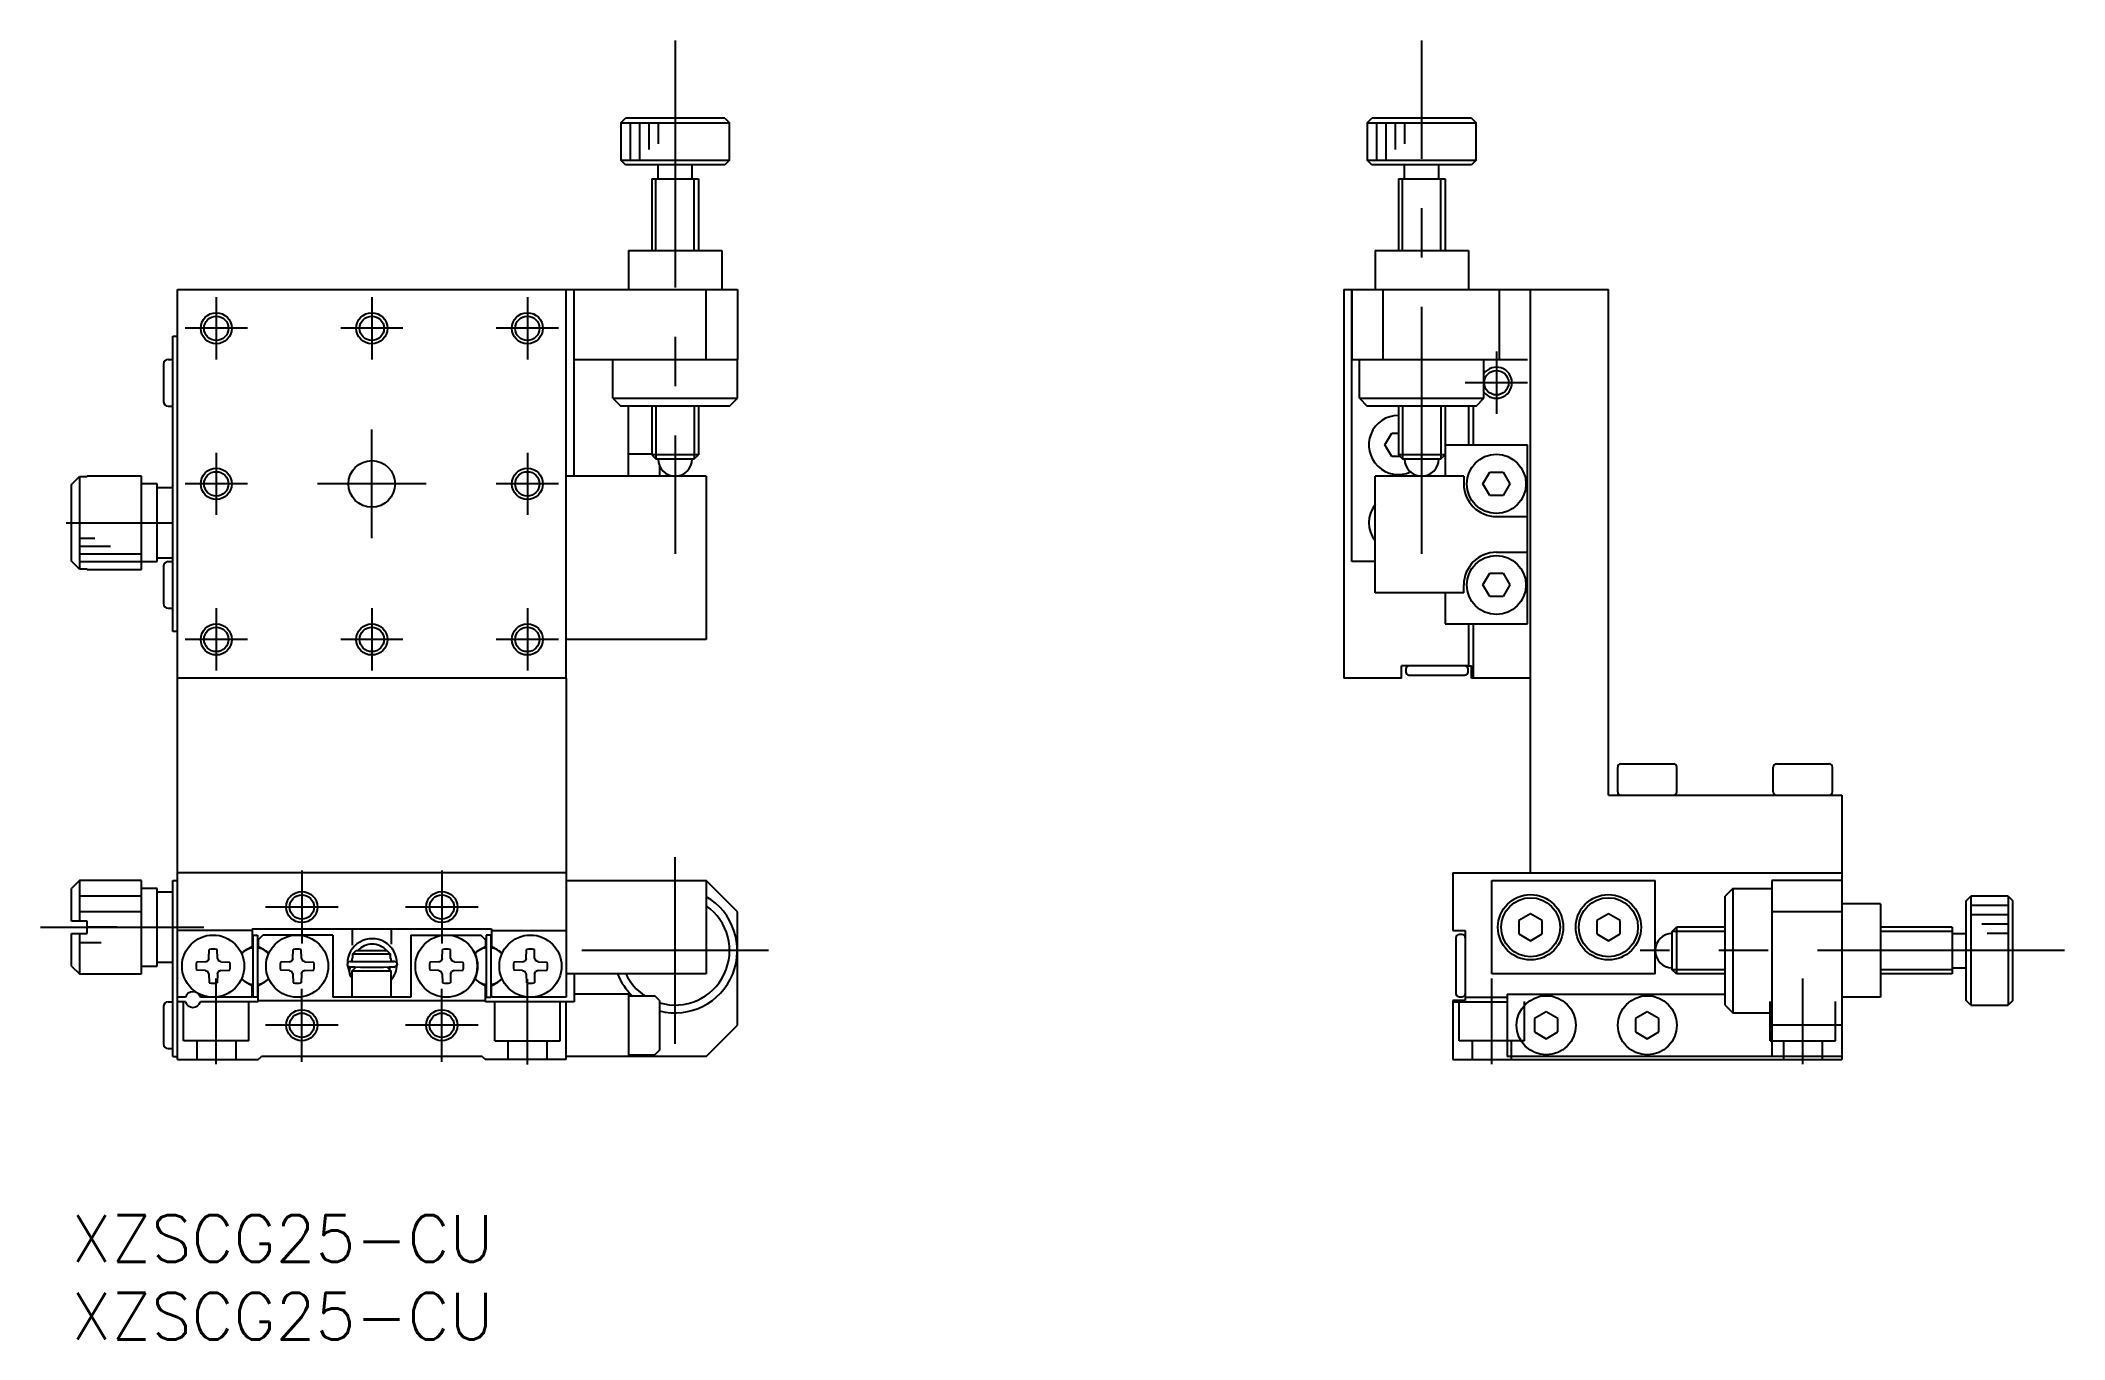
# Model space of a CAD drawing. Extents: x -2 to 128, y -8 to 76.
import ezdxf

# ---------------------------------------------------------------- set-up
doc = ezdxf.new("R2010")
doc.units = 0
doc.header["$LTSCALE"] = 0.5
doc.linetypes.add('CENTER', pattern=[50.8, 31.75, -6.35, 6.35, -6.35])
doc.linetypes.add('DASHED', pattern=[19.05, 12.7, -6.35])
for name, color, linetype in [('MSM_CENTER', 1, 'CENTER'), ('MSM_CONTINUOUS', 7, 'CONTINUOUS'), ('MSM_DASHED', 4, 'DASHED'), ('MSM_NARROW', 5, 'CONTINUOUS'), ('MSM_PART_NUMBER', 7, 'CONTINUOUS')]:
    doc.layers.add(name, color=color, linetype=linetype)
doc.styles.get("Standard").update_dxf_attribs({"font": 'txt.shx', "height": 3, "bigfont": 'bigfont.shx'})

msp = doc.modelspace()

# ---------------------------------------------------------------- linework, layer by layer
at = {"layer": 'MSM_CENTER'}
for p, q in [((38.8, 75.500001), (38.8, 42.500001)), ((86.799997, 42.5), (86.799997, 75.500001)), ((9.299999, 59.000002), (9.299999, 55.000002)), ((19.299999, 59.000002), (19.299999, 55.000002)), ((29.299999, 59.000002), (29.299999, 55.000002)), ((11.299999, 57.000002), (7.299999, 57.000002)), ((21.299999, 57.000002), (17.299999, 57.000002)), ((31.299999, 57.000002), (27.299999, 57.000002)), ((91.599996, 55.500001), (91.599996, 51.500001)), ((93.599996, 53.500001), (89.599996, 53.500001)), ((19.299999, 43.500002), (19.299999, 50.500002)), ((9.299999, 49.000002), (9.299999, 45.000002)), ((29.299999, 49.000002), (29.299999, 45.000002)), ((11.299999, 47.000002), (7.299999, 47.000002)), ((22.799999, 47.000002), (15.799999, 47.000002)), ((31.299999, 47.000002), (27.299999, 47.000002)), ((-0.350002, 44.500003), (6.499998, 44.500003)), ((9.299999, 39.000001), (9.299999, 35.000001)), ((19.299999, 39.000001), (19.299999, 35.000001)), ((29.299999, 39.000001), (29.299999, 35.000001)), ((11.299999, 37.000001), (7.299999, 37.000001)), ((21.299999, 37.000001), (17.299999, 37.000001)), ((31.299999, 37.000001), (27.299999, 37.000001)), ((14.800001, 22.143098), (14.800001, 17.456902)), ((23.800001, 22.143098), (23.800001, 17.456902)), ((38.800006, 10.999997), (38.800006, 23.000003)), ((17.143099, 19.8), (12.456903, 19.8)), ((26.143099, 19.8), (21.456903, 19.8)), ((-2, 18.5), (8.5, 18.5)), ((44.800009, 17), (32.800003, 17)), ((128.122143, 17), (100.845156, 17)), ((9.300001, 9.707683), (9.300001, 15.2)), ((14.800001, 9.856902), (14.800001, 14.543098)), ((23.800001, 9.856902), (23.800001, 14.543098)), ((29.300004, 9.681053), (29.300004, 15.173371)), ((91.299996, 9.707683), (91.299996, 15.2)), ((111.299996, 9.707683), (111.299996, 15.2)), ((17.143099, 12.2), (12.456903, 12.2)), ((26.143099, 12.2), (21.456903, 12.2))]:
    msp.add_line(p, q, dxfattribs=at)
at = {"layer": 'MSM_CONTINUOUS'}
for p, q in [((35.3, 70.200001), (35.6, 70.500001)), ((42, 70.500001), (35.6, 70.500001)), ((42, 70.500001), (42.3, 70.200001)), ((83.298513, 70.2), (83.598513, 70.5)), ((89.998513, 70.5), (83.598513, 70.5)), ((89.998513, 70.5), (90.298513, 70.2)), ((35.3, 70.200001), (42.3, 70.200001)), ((35.3, 70.200001), (35.3, 67.800001)), ((42.3, 67.800001), (42.3, 70.200001)), ((83.298513, 70.2), (90.298513, 70.2)), ((83.298513, 70.2), (83.298513, 67.8)), ((90.298513, 67.8), (90.298513, 70.2)), ((35.3, 67.800001), (42.3, 67.800001)), ((35.6, 67.500001), (35.3, 67.800001)), ((42.3, 67.800001), (42, 67.500001)), ((83.298513, 67.8), (90.298513, 67.8)), ((83.598513, 67.5), (83.298513, 67.8)), ((90.298513, 67.8), (89.998513, 67.5)), ((42, 67.500001), (35.6, 67.500001)), ((37.3, 66.600001), (40.3, 66.600001)), ((37.3, 66.600001), (37.3, 62.000001)), ((37.7, 66.600001), (37.7, 67.500001)), ((39.9, 66.600001), (39.9, 67.500001)), ((40.3, 66.600001), (40.3, 62.000001)), ((89.998513, 67.5), (83.598513, 67.5)), ((85.298513, 66.6), (88.298513, 66.6)), ((85.298513, 66.6), (85.298513, 62)), ((85.698513, 66.6), (85.698513, 67.5)), ((87.90148, 66.6), (87.90148, 67.5)), ((88.298513, 66.6), (88.298513, 62)), ((35.8, 62.000001), (35.8, 59.500001)), ((35.8, 62.000001), (41.8, 62.000001)), ((41.8, 62.000001), (41.8, 59.500001)), ((83.798513, 62), (89.798513, 62)), ((83.798513, 62), (83.798513, 59.5)), ((89.798513, 62), (89.798513, 59.5)), ((6.799998, 34.500001), (6.799998, 59.500001)), ((6.799998, 59.500001), (42.800006, 59.500001)), ((6.800001, 10), (6.800001, 59.500001)), ((31.8, 34.500001), (31.8, 59.500001)), ((32.3, 47.500001), (32.3, 59.500001)), ((40.800006, 55.000001), (40.800006, 59.500001)), ((42.800006, 59.500001), (42.800006, 55.000001)), ((81.799996, 59.500001), (81.799996, 34.500001)), ((81.799996, 59.500001), (98.799996, 59.500001)), ((82.298513, 59.5), (82.298513, 55)), ((82.299997, 42.000001), (82.299997, 59.500001)), ((84.298513, 59.5), (84.298513, 55)), ((91.799997, 55.000001), (91.799997, 59.500001)), ((93.799996, 22), (93.799996, 59.500001)), ((98.799996, 26.999999), (98.799996, 59.500001)), ((6.499998, 37.500001), (6.499998, 56.500001)), ((6.499998, 56.500001), (6.799998, 56.500001)), ((5.899998, 54.700001), (5.899998, 52.300001)), ((6.199998, 55.000001), (6.499998, 55.000001)), ((32.3, 55.000001), (42.800005, 55.000001)), ((34.800001, 52.500001), (34.800001, 55.000001)), ((42.8, 52.500001), (42.8, 55.000001)), ((82.298513, 55), (93.598513, 55)), ((82.798514, 52.5), (82.798514, 55)), ((90.798513, 52.5), (90.798513, 55)), ((34.800001, 52.500001), (35.300001, 52.000001)), ((34.800001, 52.500001), (42.8, 52.500001)), ((42.3, 52.000001), (42.8, 52.500001)), ((82.798514, 52.5), (90.798513, 52.5)), ((82.798514, 52.5), (83.298514, 52)), ((90.298513, 52), (90.798513, 52.5)), ((6.199998, 52.000001), (6.499998, 52.000001)), ((42.3, 52.000001), (35.300001, 52.000001)), ((35.8, 47.500001), (35.8, 52.000001)), ((37.3, 52.000001), (37.3, 48.8705)), ((40.3, 52.000001), (40.3, 48.8705)), ((90.298513, 52), (83.298514, 52)), ((85.298513, 52), (85.298513, 48.870499)), ((88.298513, 52), (88.298513, 48.870499)), ((89.799994, 52.000001), (89.799994, 49.500001)), ((90.099996, 52.000001), (90.099996, 49.500001)), ((84.43397, 49.500001), (84.866984, 50.250001)), ((84.866984, 48.750001), (84.43397, 49.500001)), ((84.866984, 50.250001), (85.298513, 50.250001)), ((88.299996, 49.500001), (88.299996, 47.5)), ((88.299996, 49.500001), (93.599996, 49.500001)), ((93.599996, 38.000001), (93.599996, 49.500001)), ((37.3, 48.900002), (35.8, 48.900002)), ((40.3, 48.8705), (37.3, 48.8705)), ((37.3, 48.8705), (37.5705, 48.6)), ((37.5705, 48.6), (40.0295, 48.6)), ((40.0295, 48.6), (40.3, 48.8705)), ((85.419011, 48.750001), (84.866984, 48.750001)), ((88.298513, 48.870499), (85.298513, 48.870499)), ((85.298513, 48.870499), (85.569013, 48.599999)), ((85.569013, 48.599999), (88.028013, 48.599999)), ((88.028013, 48.599999), (88.298513, 48.870499)), ((-0.000002, 46.967796), (0.499998, 47.473217)), ((-0.000002, 42.032211), (-0.000002, 46.967796)), ((0.499998, 47.473217), (0.499998, 41.52679)), ((0.499998, 47.473217), (0.999998, 47.473217)), ((0.999998, 47.473217), (0.999998, 47.500003)), ((4.499998, 47.500003), (0.999998, 47.500003)), ((4.499998, 41.500003), (4.499998, 47.500003)), ((5.499998, 47.000003), (4.499998, 47.000003)), ((5.499998, 42.000003), (5.499998, 47.000003)), ((40.8, 47.500001), (31.8, 47.500001)), ((37.8, 48.141743), (37.8, 47.500001)), ((40.8, 47.500001), (40.8, 37.000001)), ((89.499996, 47.5), (83.799996, 47.5)), ((83.799996, 40.000002), (83.799996, 47.5)), ((89.499996, 47.5), (89.499996, 47.000001)), ((90.73397, 47.000001), (91.166984, 47.750001)), ((91.166984, 46.250001), (90.73397, 47.000001)), ((91.166984, 47.750001), (92.033009, 47.750001)), ((92.033009, 47.750001), (92.466022, 47.000001)), ((92.466022, 47.000001), (92.033009, 46.250001)), ((6.499998, 46.750003), (5.499998, 46.750003)), ((92.033009, 46.250001), (91.166984, 46.250001)), ((91.599996, 44.900001), (93.599996, 44.900001)), ((0.499998, 41.52679), (-0.000002, 42.032211)), ((4.499998, 42.000003), (5.499998, 42.000003)), ((5.499998, 42.250003), (6.499998, 42.250003)), ((5.899998, 41.700001), (5.899998, 39.300001)), ((6.199998, 42.000001), (6.499998, 42.000001)), ((83.799996, 42.000001), (82.299997, 42.000001)), ((91.599996, 42.600001), (93.599996, 42.600001)), ((0.999998, 41.52679), (0.499998, 41.52679)), ((0.999998, 41.500003), (0.999998, 41.52679)), ((0.999998, 41.500003), (4.499998, 41.500003)), ((89.499996, 40.000002), (89.499996, 40.500001)), ((90.73397, 40.500001), (91.166984, 41.250001)), ((91.166984, 39.750001), (90.73397, 40.500001)), ((91.166984, 41.250001), (92.033009, 41.250001)), ((92.033009, 41.250001), (92.466022, 40.500001)), ((92.466022, 40.500001), (92.033009, 39.750001)), ((89.499996, 40.000002), (83.799996, 40.000002)), ((88.299996, 40.000002), (88.299996, 38.000001)), ((92.033009, 39.750001), (91.166984, 39.750001)), ((6.199998, 39.000001), (6.499998, 39.000001)), ((88.299996, 38.000001), (93.599996, 38.000001)), ((89.799994, 38.000001), (89.799994, 35.300001)), ((90.099996, 38.000001), (90.099996, 34.500001)), ((6.799998, 37.500001), (6.499998, 37.500001)), ((40.8, 37.000001), (31.8, 37.000001)), ((89.799994, 35.300001), (85.499996, 35.300001)), ((85.499996, 34.500001), (85.499996, 35.300001)), ((89.799994, 35.300003), (89.999996, 35.300003)), ((89.999996, 34.500001), (89.999996, 35.300003)), ((31.8, 34.500001), (6.799998, 34.500001)), ((31.8, 34.500001), (31.800001, 14.000002)), ((85.499996, 34.500001), (81.799996, 34.500001)), ((85.773367, 35.100001), (85.773367, 34.900001)), ((85.973367, 34.700001), (89.573367, 34.700001)), ((89.773367, 34.900001), (89.773367, 35.100001)), ((93.799996, 34.500001), (89.999996, 34.500001)), ((99.399996, 27.199999), (99.399996, 28.799999)), ((99.599996, 28.999999), (102.999996, 28.999999)), ((103.199996, 27.199999), (103.199996, 28.799999)), ((109.399996, 27.199999), (109.399996, 28.799999)), ((109.599996, 28.999999), (112.999996, 28.999999)), ((113.199996, 27.199999), (113.199996, 28.799999)), ((98.799996, 26.999999), (113.799996, 26.999999)), ((113.799996, 26.999999), (113.799996, 10)), ((0.5, 21.5), (0, 21)), ((0, 18.9), (0, 21)), ((4.5, 21.5), (0.5, 21.5)), ((0.5, 21.5), (0.5, 18.9)), ((4.5, 15.5), (4.5, 21.5)), ((5.5, 21), (4.5, 21)), ((5.5, 16), (5.5, 21)), ((6.5, 21.5), (6.800001, 21.5)), ((6.5, 10.2), (6.5, 21.5)), ((31.800001, 22), (6.800001, 22)), ((31.800001, 21.5), (40.800007, 21.5)), ((40.800002, 21.5), (40.800002, 15.5)), ((42.800007, 19.5), (40.800007, 21.5)), ((88.799996, 22), (113.799996, 22)), ((88.799996, 22), (88.799996, 18.3)), ((91.299996, 15.5), (91.299996, 21.5)), ((91.299996, 21.5), (101.799996, 21.5)), ((101.799996, 15.5), (101.799996, 21.5)), ((106.799996, 20.999999), (106.299996, 20.499999)), ((106.799996, 20.999999), (109.299996, 20.999999)), ((106.799996, 20.999999), (106.799996, 13)), ((113.799996, 21.5), (109.299996, 21.5)), ((109.299996, 21.5), (109.299996, 10.2)), ((6.5, 20.75), (5.5, 20.75)), ((106.299996, 13.5), (106.299996, 20.499999)), ((116.299996, 20), (113.799996, 20)), ((116.299996, 20), (116.299996, 14)), ((121.799996, 20.2), (122.099996, 20.5)), ((121.799996, 13.8), (121.799996, 20.2)), ((124.499996, 20.5), (122.099996, 20.5)), ((122.099996, 20.5), (122.099996, 13.5)), ((124.499996, 20.5), (124.799996, 20.2)), ((124.499996, 20.5), (124.499996, 13.5)), ((124.799996, 13.8), (124.799996, 20.2)), ((1, 18.9), (0, 18.9)), ((1, 18.1), (1, 18.9)), ((11.600002, 18.3), (6.800004, 18.3)), ((11.600002, 18.4), (11.600002, 17.263917)), ((11.600002, 18.4), (27.000004, 18.4)), ((18.050001, 17.345767), (18.050001, 18.4)), ((20.550001, 18.4), (20.550001, 17.414787)), ((27.000004, 18.4), (27.000004, 17.263917)), ((27.000004, 18.3), (31.800001, 18.3)), ((42.800007, 12.2), (42.800007, 19.5)), ((88.799996, 18.3), (89.599998, 18.3)), ((89.599998, 18.3), (89.599998, 13.8)), ((93.799996, 19.366026), (93.049996, 18.933012)), ((93.049996, 18.933012), (93.049996, 18.066987)), ((94.549996, 18.933012), (93.799996, 19.366026)), ((94.549996, 18.066987), (94.549996, 18.933012)), ((98.799996, 19.366026), (98.049996, 18.933012)), ((98.049996, 18.933012), (98.049996, 18.066987)), ((99.549996, 18.933012), (98.799996, 19.366026)), ((99.549996, 18.066987), (99.549996, 18.933012)), ((102.899995, 18.2295), (103.170495, 18.5)), ((102.899995, 15.7705), (102.899995, 18.2295)), ((103.170495, 18.5), (103.170495, 15.5)), ((106.299996, 18.5), (103.170495, 18.5)), ((113.799996, 19.5), (109.299996, 19.5)), ((120.899996, 18.5), (116.299996, 18.5)), ((120.899996, 18.5), (120.899996, 15.5)), ((0, 16), (0, 18.1)), ((0, 18.1), (1, 18.1)), ((0.5, 18.1), (0.5, 15.5)), ((8.830094, 16.501259), (8.840001, 17.068831)), ((9.369908, 16.501259), (9.360001, 17.068831)), ((11.20269, 17.03453), (11.599999, 17.263917)), ((11.650001, 18), (11.950001, 18)), ((11.650001, 18), (11.650001, 14)), ((11.950001, 18), (11.950001, 14)), ((12.397307, 17.03453), (11.999998, 17.263917)), ((12.000001, 17.7), (12.300001, 18)), ((12.000001, 17.7), (12.000001, 17.263917)), ((16.800001, 18), (12.300001, 18)), ((14.230094, 16.501259), (14.240001, 17.068831)), ((14.769908, 16.501259), (14.760001, 17.068831)), ((16.800001, 18), (16.800001, 14.000002)), ((18.080001, 16.8), (18.290051, 17)), ((18.290051, 17), (20.26995, 17)), ((20.26995, 17), (20.480001, 16.8)), ((21.800001, 18), (26.300005, 18)), ((21.800001, 18), (21.800001, 14.000002)), ((23.830094, 16.501259), (23.840001, 17.068831)), ((24.369908, 16.501259), (24.360001, 17.068831)), ((26.202696, 17.03453), (26.600005, 17.263917)), ((26.600005, 17.7), (26.300005, 18)), ((26.600005, 17.7), (26.600005, 17.263917)), ((26.950004, 18), (26.650004, 18)), ((26.650004, 18), (26.650004, 14)), ((26.950004, 18), (26.950004, 14)), ((27.397313, 17.03453), (27.000004, 17.263917)), ((29.230097, 16.501259), (29.240004, 17.068831)), ((29.769911, 16.501259), (29.760004, 17.068831)), ((88.999996, 17.82663), (88.999996, 14.22663)), ((89.399996, 18.02663), (89.199996, 18.02663)), ((89.599996, 17.82663), (89.599996, 14.22663)), ((93.049996, 18.066987), (93.799996, 17.633974)), ((93.799996, 17.633974), (94.549996, 18.066987)), ((98.049996, 18.066987), (98.799996, 17.633974)), ((98.799996, 17.633974), (99.549996, 18.066987)), ((120.899996, 18.1), (121.799996, 18.1)), ((0, 16), (0.5, 15.5)), ((4.5, 16), (5.5, 16)), ((5.5, 16.25), (6.5, 16.25)), ((8.598743, 16.269907), (8.03117, 16.26)), ((8.598743, 15.730093), (8.03117, 15.74)), ((8.598743, 16.269907), (8.758822, 16.341179)), ((8.598743, 15.730093), (8.758822, 15.658821)), ((8.830094, 16.501259), (8.758822, 16.341179)), ((8.830094, 15.498742), (8.758822, 15.658821)), ((9.369908, 16.501259), (9.44118, 16.341179)), ((9.369908, 15.498742), (9.44118, 15.658821)), ((9.60126, 16.269907), (9.44118, 16.341179)), ((9.60126, 15.730093), (9.44118, 15.658821)), ((9.60126, 16.269907), (10.168833, 16.26)), ((9.60126, 15.730093), (10.168833, 15.74)), ((13.998743, 16.269907), (13.43117, 16.26)), ((13.998743, 15.730093), (13.43117, 15.74)), ((13.998743, 16.269907), (14.158822, 16.341179)), ((13.998743, 15.730093), (14.158822, 15.658821)), ((14.230094, 16.501259), (14.158822, 16.341179)), ((14.230094, 15.498742), (14.158822, 15.658821)), ((14.769908, 16.501259), (14.84118, 16.341179)), ((14.769908, 15.498742), (14.84118, 15.658821)), ((15.00126, 16.269907), (14.84118, 16.341179)), ((15.00126, 15.730093), (14.84118, 15.658821)), ((15.00126, 16.269907), (15.568833, 16.26)), ((15.00126, 15.730093), (15.568833, 15.74)), ((17.729671, 16.120246), (17.753004, 16.219422)), ((17.76644, 16.02344), (17.729671, 16.120246)), ((17.920043, 15.415156), (17.731266, 16.104811)), ((17.753004, 16.219422), (17.826556, 16.288589)), ((17.849449, 15.964561), (17.76644, 16.02344)), ((17.826556, 16.288589), (17.949753, 16.312965)), ((17.874174, 15.64563), (17.874334, 15.679005)), ((17.875679, 15.612288), (17.874174, 15.64563)), ((17.874334, 15.679005), (17.876159, 15.712331)), ((17.876159, 15.712331), (17.879645, 15.745527)), ((17.879645, 15.745527), (17.884782, 15.77851)), ((17.884782, 15.77851), (17.891559, 15.811201)), ((17.891559, 15.811201), (17.899958, 15.843517)), ((17.899958, 15.843517), (17.90996, 15.875381)), ((17.90996, 15.875381), (17.921539, 15.906714)), ((17.921539, 15.906714), (17.934669, 15.937438)), ((17.934669, 15.937438), (17.940802, 15.950482)), ((17.93949, 16.301619), (20.719145, 16.301619)), ((17.949753, 16.312965), (18.029766, 16.316712)), ((18.030001, 16.5), (18.080001, 16.5)), ((18.030001, 16.3), (18.030001, 16.5)), ((18.03384, 16.296161), (18.030001, 16.3)), ((18.030001, 16.3), (20.530001, 16.3)), ((18.030001, 15.7), (18.269729, 15.939728)), ((18.030001, 15.7), (20.530001, 15.7)), ((18.030001, 14), (18.030001, 15.7)), ((18.080001, 16.8), (20.480001, 16.8)), ((18.080001, 16.5), (18.080001, 16.8)), ((20.291971, 15.93803), (20.530001, 15.7)), ((20.419156, 15.810853), (20.433079, 15.940621)), ((20.434703, 15.795419), (20.500415, 15.942057)), ((20.480001, 16.8), (20.480001, 16.5)), ((20.486716, 16.636715), (20.480001, 16.63)), ((20.480001, 16.5721), (20.49278, 16.579726)), ((20.480001, 16.5), (20.530001, 16.5)), ((20.533963, 16.498366), (20.480235, 16.652354)), ((20.480272, 16.622671), (20.492556, 16.622376)), ((20.49278, 16.579726), (20.506139, 16.585892)), ((20.530001, 16.3), (20.522872, 16.292871)), ((20.530001, 16.5), (20.530001, 16.3)), ((20.530001, 15.7), (20.530001, 14)), ((20.53013, 16.436293), (20.553822, 16.416558)), ((20.530164, 16.319835), (20.640433, 16.316265)), ((20.570141, 16.3187), (20.533963, 16.498366)), ((20.640433, 16.316265), (20.744112, 16.310396)), ((20.744112, 16.310396), (20.843268, 16.282454)), ((20.876668, 16.006037), (20.785078, 15.957992)), ((20.843268, 16.282454), (20.913505, 16.204173)), ((20.926372, 16.099367), (20.876668, 16.006037)), ((20.913505, 16.204173), (20.926372, 16.099367)), ((23.598743, 16.269907), (23.03117, 16.26)), ((23.598743, 15.730093), (23.03117, 15.74)), ((23.598743, 16.269907), (23.758822, 16.341179)), ((23.598743, 15.730093), (23.758822, 15.658821)), ((23.830094, 16.501259), (23.758822, 16.341179)), ((23.830094, 15.498742), (23.758822, 15.658821)), ((24.369908, 16.501259), (24.44118, 16.341179)), ((24.369908, 15.498742), (24.44118, 15.658821)), ((24.60126, 16.269907), (24.44118, 16.341179)), ((24.60126, 15.730093), (24.44118, 15.658821)), ((24.60126, 16.269907), (25.168833, 16.26)), ((24.60126, 15.730093), (25.168833, 15.74)), ((28.998746, 16.269907), (28.431173, 16.26)), ((28.998746, 15.730093), (28.431173, 15.74)), ((28.998746, 16.269907), (29.158825, 16.341179)), ((28.998746, 15.730093), (29.158825, 15.658821)), ((29.230097, 16.501259), (29.158825, 16.341179)), ((29.230097, 15.498742), (29.158825, 15.658821)), ((29.769911, 16.501259), (29.841183, 16.341179)), ((29.769911, 15.498742), (29.841183, 15.658821)), ((30.001263, 16.269907), (29.841183, 16.341179)), ((30.001263, 15.730093), (29.841183, 15.658821)), ((30.001263, 16.269907), (30.568836, 16.26)), ((30.001263, 15.730093), (30.568836, 15.74)), ((103.170495, 15.5), (102.899995, 15.7705)), ((120.899996, 15.9), (121.799996, 15.9)), ((0.5, 15.5), (4.5, 15.5)), ((8.830094, 15.498742), (8.840001, 14.931169)), ((9.369908, 15.498742), (9.360001, 14.931169)), ((11.599999, 14.736084), (11.202691, 14.965472)), ((11.600002, 14.000002), (11.600002, 14.736084)), ((12.397305, 14.965472), (11.999998, 14.736084)), ((12.000001, 13.7), (12.000001, 14.733656)), ((14.230094, 15.498742), (14.240001, 14.931169)), ((14.769908, 15.498742), (14.760001, 14.931169)), ((17.878846, 15.579062), (17.875679, 15.612288)), ((17.883666, 15.546031), (17.878846, 15.579062)), ((17.89013, 15.513279), (17.883666, 15.546031)), ((17.89822, 15.480885), (17.89013, 15.513279)), ((17.907918, 15.448929), (17.89822, 15.480885)), ((17.9192, 15.41749), (17.907918, 15.448929)), ((17.932039, 15.386646), (17.9192, 15.41749)), ((17.946403, 15.356472), (17.932039, 15.386646)), ((17.962256, 15.327044), (17.946403, 15.356472)), ((17.978613, 15.299923), (17.962256, 15.327044)), ((17.978446, 15.300269), (17.979413, 15.29924)), ((17.979413, 15.29924), (17.981365, 15.298846)), ((17.981365, 15.298846), (17.984289, 15.299089)), ((17.983831, 15.293169), (17.98471, 15.291673)), ((17.984289, 15.299089), (17.988165, 15.299967)), ((17.98471, 15.291673), (18.029977, 15.30753)), ((18.029982, 15.238773), (17.988143, 15.299954)), ((17.988165, 15.299967), (17.991713, 15.301049)), ((17.991713, 15.301049), (17.995777, 15.302487)), ((17.995777, 15.302487), (18.000342, 15.304276)), ((18.000342, 15.304276), (18.00539, 15.306408)), ((18.00539, 15.306408), (18.010902, 15.308875)), ((18.010902, 15.308875), (18.016857, 15.311668)), ((18.016857, 15.311668), (18.023231, 15.314776)), ((18.023231, 15.314776), (18.030001, 15.318188)), ((23.830094, 15.498742), (23.840001, 14.931169)), ((24.369908, 15.498742), (24.360001, 14.931169)), ((26.202697, 14.965472), (26.600005, 14.736084)), ((26.600005, 13.7), (26.600005, 14.733656)), ((27.000004, 14.736084), (27.397311, 14.965472)), ((27.000004, 14.000002), (27.000004, 14.736084)), ((29.230097, 15.498742), (29.240004, 14.931169)), ((29.769911, 15.498742), (29.760004, 14.931169)), ((40.800002, 15.5), (31.800001, 15.5)), ((32.300001, 15.5), (32.300001, 13.7)), ((101.799996, 15.5), (91.299996, 15.5)), ((106.299996, 15.5), (103.170495, 15.5)), ((120.899996, 15.5), (116.299996, 15.5)), ((5.9, 13.4), (5.9, 11)), ((6.2, 13.7), (6.5, 13.7)), ((7.323032, 14.000002), (6.800001, 14.000002)), ((7.323032, 13.7), (6.800001, 13.7)), ((11.600002, 14.000002), (8.27697, 14.000002)), ((12.000001, 13.7), (8.276971, 13.7)), ((11.950001, 14), (11.650001, 14)), ((12.000001, 13.8), (26.600005, 13.8)), ((21.800001, 14), (16.800001, 14)), ((32.300001, 13.7), (26.600005, 13.7)), ((26.650004, 14), (26.950004, 14)), ((31.800001, 14.000002), (27.000004, 14.000002)), ((31.800001, 10), (31.800001, 13.7)), ((35.800001, 14.2), (32.300001, 14.2)), ((35.800001, 14.2), (35.800001, 10.2)), ((35.800001, 14.100001), (37.5, 14.100001)), ((37.800001, 13.8), (37.5, 14.100001)), ((37.800001, 13.8), (37.800001, 10.600001)), ((89.599998, 13.8), (88.799996, 13.8)), ((88.799996, 13.8), (88.799996, 10)), ((88.799996, 13.7), (92.299996, 13.7)), ((89.199996, 14.02663), (89.399996, 14.02663)), ((89.599998, 14.000002), (92.299996, 14.000002)), ((92.299996, 14.2), (92.299996, 10.2)), ((92.299996, 14.2), (106.299996, 14.2)), ((94.799996, 13.066026), (94.049996, 12.633012)), ((95.549996, 12.633012), (94.799996, 13.066026)), ((101.299996, 13.066026), (100.549996, 12.633012)), ((102.049996, 12.633012), (101.299996, 13.066026)), ((106.299996, 13.5), (106.799996, 13)), ((116.299996, 14), (113.799996, 14)), ((122.099996, 13.5), (121.799996, 13.8)), ((122.099996, 13.5), (124.499996, 13.5)), ((124.799996, 13.8), (124.499996, 13.5)), ((40.800007, 10.2), (42.800007, 12.2)), ((94.049996, 12.633012), (94.049996, 11.766987)), ((94.049996, 11.766987), (94.799996, 11.333974)), ((94.799996, 11.333974), (95.549996, 11.766987)), ((95.549996, 11.766987), (95.549996, 12.633012)), ((100.549996, 12.633012), (100.549996, 11.766987)), ((100.549996, 11.766987), (101.299996, 11.333974)), ((101.299996, 11.333974), (102.049996, 11.766987)), ((102.049996, 11.766987), (102.049996, 12.633012)), ((106.799996, 13), (109.299996, 13)), ((113.799996, 12.2), (109.299996, 12.2)), ((6.2, 10.7), (6.5, 10.7)), ((37.800001, 10.600001), (37.5, 10.3)), ((6.5, 10.2), (6.800001, 10.2)), ((6.800001, 10), (12.000001, 10)), ((12.000001, 10), (12.200001, 10.2)), ((26.400004, 10.2), (12.200001, 10.2)), ((26.400004, 10.2), (26.600004, 10)), ((31.800001, 10), (26.600004, 10)), ((40.800007, 10.2), (31.800001, 10.2)), ((35.800001, 10.3), (37.5, 10.3)), ((88.799996, 10), (113.799996, 10)), ((113.799996, 10.2), (92.299996, 10.2))]:
    msp.add_line(p, q, dxfattribs=at)
for centre, radius in [((9.299999, 57.000002), 0.7835), ((19.299999, 57.000002), 0.7835), ((29.299999, 57.000002), 0.7835), ((91.599996, 53.500001), 0.7835), ((19.299999, 47.000002), 1.5), ((91.599996, 47.000001), 1.9), ((9.299999, 47.000002), 0.7835), ((29.299999, 47.000002), 0.7835), ((91.599996, 40.500001), 1.9), ((9.299999, 37.000001), 0.7835), ((19.299999, 37.000001), 0.7835), ((29.299999, 37.000001), 0.7835), ((14.800001, 19.8), 0.7835), ((23.800001, 19.8), 0.7835), ((93.799996, 18.5), 2.1), ((93.799996, 18.5), 1.9), ((98.799996, 18.5), 2.1), ((98.799996, 18.5), 1.9), ((9.100001, 16), 2), ((14.500001, 16), 2), ((24.100001, 16), 2), ((29.500004, 16), 2), ((94.799996, 12.2), 1.9), ((101.299996, 12.2), 1.9), ((14.800001, 12.2), 0.7835), ((23.800001, 12.2), 0.7835)]:
    msp.add_circle(centre, radius, dxfattribs=at)
for centre, radius, start, end in [((6.199998, 54.700001), 0.3, 90, 180), ((6.199998, 52.300001), 0.3, 180, 270), ((85.299996, 49.500001), 1.9, 89.99994, 294.22793023), ((38.8, 48.6), 1.1, 180, 0), ((86.798513, 48.599999), 1.1, 180, 0), ((91.599996, 47.000001), 2.1, 180, 270), ((85.299996, 44.500001), 1.9, 142.136354, 217.863646), ((6.199998, 41.700001), 0.3, 90, 180), ((91.599996, 40.500001), 2.1, 90, 180), ((6.199998, 39.300001), 0.3, 180, 270), ((85.973367, 35.100001), 0.2, 90, 180), ((89.573367, 35.100001), 0.2, 0, 90), ((85.973367, 34.900001), 0.2, 180, 270), ((89.573367, 34.900001), 0.2, 270, 0), ((99.599996, 28.799999), 0.2, 90, 180), ((102.999996, 28.799999), 0.2, 0, 90), ((109.599996, 28.799999), 0.2, 90, 180), ((112.999996, 28.799999), 0.2, 0, 90), ((99.599996, 27.199999), 0.2, 180, 270), ((102.999996, 27.199999), 0.2, 270, 0), ((109.599996, 27.199999), 0.2, 180, 270), ((112.999996, 27.199999), 0.2, 270, 0), ((38.800006, 17), 4.000003, 255.522425, 60.000091), ((38.800006, 17), 3.500003, 253.39838, 55.150209), ((9.100001, 16), 1.1, 76.327982, 103.672018), ((11.891498, 15.908501), 1.32, 121.454716, 136.868603), ((11.799998, 16), 1.1906, 97.237751, 137.071654), ((11.799998, 16), 1.1906, 42.928346, 82.762249), ((11.708499, 15.908501), 1.32, 43.132805, 58.545284), ((14.500001, 16), 1.1, 76.327982, 103.672018), ((19.329359, 16.166235), 1.599335, 359.370808, 180.563764), ((19.327756, 16.166261), 1.250326, 41.831534, 138.166013), ((24.100001, 16), 1.1, 76.327982, 103.672018), ((24.100004, 16), 2, 328.211506, 31.788494), ((26.891504, 15.908501), 1.32, 121.454716, 136.867195), ((26.800004, 16), 1.1906, 97.237751, 137.071654), ((26.800004, 16), 1.1906, 42.928346, 82.762249), ((26.708505, 15.908501), 1.32, 43.131397, 58.545284), ((29.500004, 16), 1.1, 76.327982, 103.672018), ((89.199996, 17.82663), 0.2, 89.999996, 179.999996), ((89.399996, 17.82663), 0.2, 0, 90), ((102.899995, 17), 1.1, 90, 270), ((9.100001, 16), 1.1, 166.327982, 193.672018), ((9.100001, 16), 1.1, 346.327982, 13.672018), ((14.500001, 16), 1.1, 166.327982, 193.672018), ((14.500001, 16), 1.1, 346.327982, 13.672018), ((19.398449, 52.242542), 36.311036, 267.55506493, 272.18851619), ((19.337047, 16.160346), 1.591473, 318.577499, 358.02466), ((24.100001, 16), 1.1, 166.327982, 193.672018), ((24.100001, 16), 1.1, 346.327982, 13.672018), ((29.500004, 16), 1.1, 166.327982, 193.672018), ((29.500004, 16), 1.1, 346.327982, 13.672018), ((7.800001, 13.85), 0.5, 17.457839, 162.542161), ((9.100001, 16), 1.1, 256.327982, 283.672018), ((11.891499, 16.091501), 1.32, 223.132767, 238.545284), ((11.799998, 16), 1.1906, 222.928346, 262.762249), ((11.799998, 16), 1.1906, 277.237751, 317.071654), ((11.708498, 16.091501), 1.32, 301.454716, 316.867233), ((14.500001, 16), 1.1, 256.327982, 283.672018), ((24.100001, 16), 1.1, 256.327982, 283.672018), ((26.891505, 16.091501), 1.32, 223.132767, 238.545284), ((26.800004, 16), 1.1906, 222.928346, 262.762249), ((26.800004, 16), 1.1906, 277.237751, 317.071654), ((26.708504, 16.091501), 1.32, 301.454716, 316.867233), ((29.500004, 16), 1.1, 256.327982, 283.672018), ((38.800006, 17), 4.000003, 202.024295, 226.468782), ((38.800006, 17), 3.500003, 205.37691, 235.952166), ((6.2, 13.4), 0.3, 90, 180), ((7.800001, 13.85), 0.5, 197.457603, 342.542397), ((89.199996, 14.22663), 0.2, 180, 270), ((89.399996, 14.22663), 0.2, 270, 0), ((6.2, 11), 0.3, 180, 270)]:
    msp.add_arc(centre, radius, start, end, dxfattribs=at)
at = {"layer": 'MSM_DASHED'}
for p, q in [((7.200001, 11.2), (7.200001, 13.7)), ((11.400001, 11.2), (11.400001, 13.7)), ((27.200004, 11.2), (27.200004, 13.7)), ((31.400004, 11.2), (31.400004, 13.7)), ((89.199996, 11.2), (89.199996, 13.726627)), ((93.399996, 11.2), (93.399996, 13.726627)), ((109.199996, 11.2), (109.199996, 13.726627)), ((113.399996, 11.2), (113.399996, 13.726627)), ((11.400001, 11.2), (7.200001, 11.2)), ((8.050001, 11.2), (8.050001, 10)), ((10.550001, 11.2), (10.550001, 10)), ((27.200004, 11.2), (31.400004, 11.2)), ((28.050004, 11.2), (28.050004, 10)), ((30.550004, 11.2), (30.550004, 10)), ((93.399996, 11.2), (89.199996, 11.2)), ((90.049996, 11.2), (90.049996, 10.026627)), ((92.549996, 11.2), (92.549996, 10.026627)), ((109.199996, 11.2), (113.399996, 11.2)), ((110.049996, 11.2), (110.049996, 10.026627)), ((112.549996, 11.2), (112.549996, 10.026627))]:
    msp.add_line(p, q, dxfattribs=at)
at = {"layer": 'MSM_NARROW'}
for p, q in [((35.9, 70.200001), (35.9, 67.800001)), ((36.5, 70.200001), (36.5, 67.800001)), ((37.1, 70.200001), (37.1, 68.500001)), ((37.7, 70.200001), (37.7, 68.850001)), ((83.898513, 70.2), (83.898513, 67.8)), ((84.498513, 70.2), (84.498513, 67.8)), ((85.098513, 70.2), (85.098513, 68.5)), ((85.698513, 70.2), (85.698513, 68.85)), ((37.5705, 62.000001), (37.5705, 66.600001)), ((40.0295, 62.000001), (40.0295, 66.600001)), ((85.569013, 62), (85.569013, 66.6)), ((88.028013, 62), (88.028013, 66.6)), ((37.5705, 52.000001), (37.5705, 48.6)), ((40.0295, 52.000001), (40.0295, 48.6)), ((85.569013, 52), (85.569013, 48.599999)), ((88.028013, 52), (88.028013, 48.599999)), ((0.499998, 43.500003), (1.499998, 43.500003)), ((0.499998, 43.000003), (2.499998, 43.000003)), ((0.499998, 42.500003), (4.499998, 42.500003)), ((0.499998, 42.000003), (4.499998, 42.000003)), ((4.5, 20.5), (0.5, 20.5)), ((124.499996, 19.9), (122.099996, 19.9)), ((4.5, 19.5), (0.5, 19.5)), ((2.9, 18.5), (1, 18.5)), ((106.299996, 18.2295), (102.899995, 18.2295)), ((120.899996, 18.2295), (116.299996, 18.2295)), ((124.499996, 19.3), (122.099996, 19.3)), ((124.499996, 18.7), (122.799996, 18.7)), ((1.9, 17.5), (0.5, 17.5)), ((124.499996, 18.1), (123.149996, 18.1)), ((106.299996, 15.7705), (102.899995, 15.7705)), ((120.899996, 15.7705), (116.299996, 15.7705))]:
    msp.add_line(p, q, dxfattribs=at)
for centre in [(9.299999, 57.000002), (19.299999, 57.000002), (29.299999, 57.000002), (9.299999, 47.000002), (29.299999, 47.000002), (9.299999, 37.000001), (19.299999, 37.000001), (29.299999, 37.000001), (14.800001, 19.8), (23.800001, 19.8), (14.800001, 12.2), (23.800001, 12.2)]:
    msp.add_circle(centre, 1, dxfattribs=at)
msp.add_arc((91.599996, 53.500001), 1, 216.72804731, 143.27195269, dxfattribs=at)

# ---------------------------------------------------------------- texts
at = {"layer": 'MSM_PART_NUMBER'}
for p in [(0, -3), (0, -8)]:
    msp.add_text('XZSCG25-CU', height=3, dxfattribs=at).set_placement(p)

doc.saveas('drawing.dxf')
